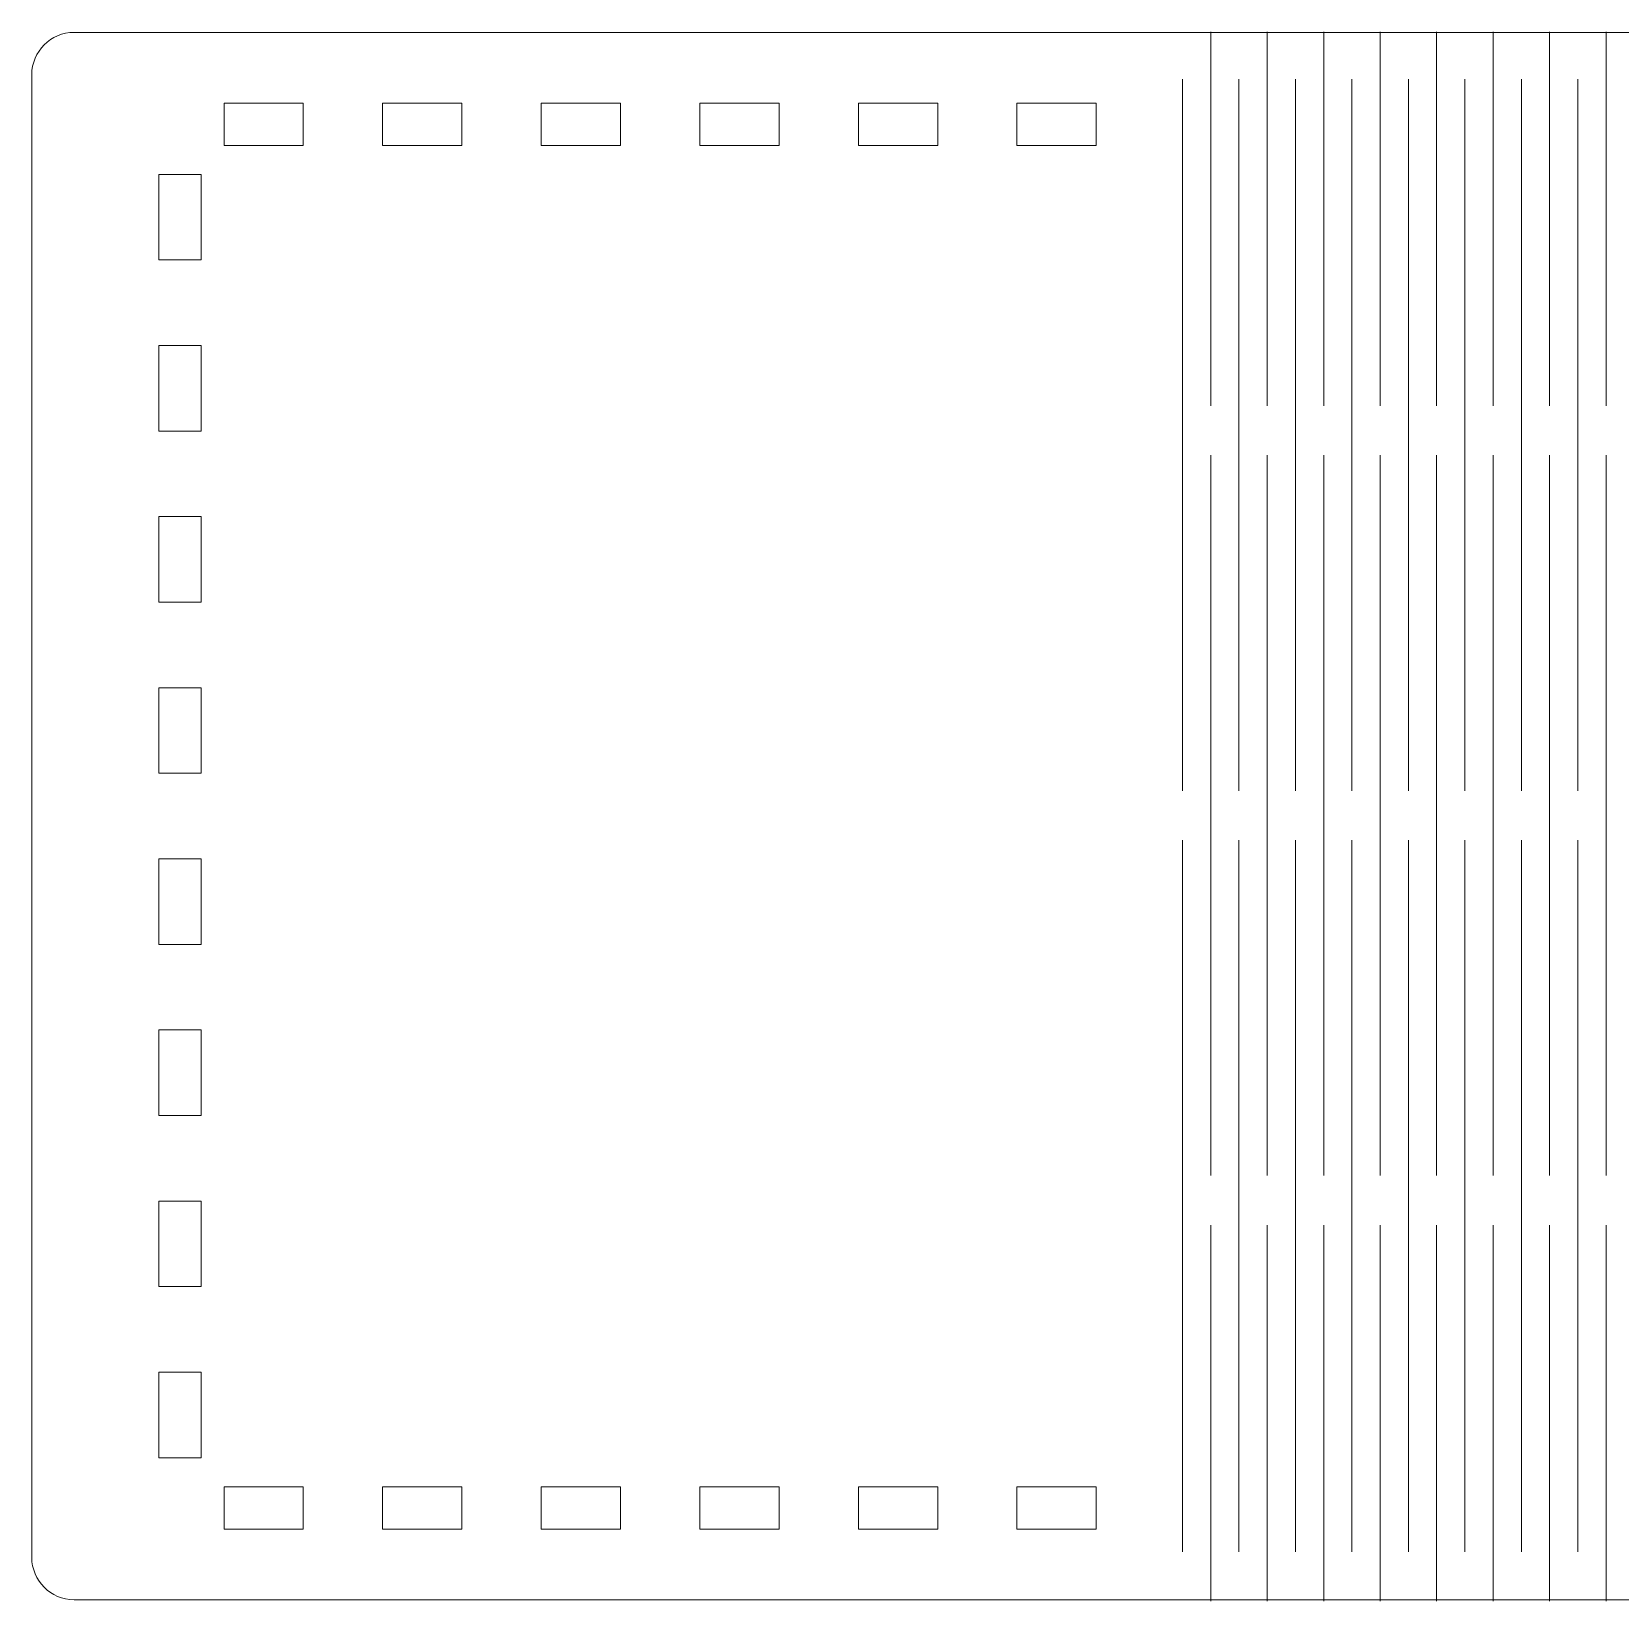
# Model space of a CAD drawing. Header units: millimetres. Extents: x -295 to 213, y -77 to 90.
# Drawn here: x -295.2 to -182.7, y -30 to 81.1 of the extents above; entities that cross this region are included whole.
import ezdxf

# ---------------------------------------------------------------- set-up
doc = ezdxf.new("R2010")
doc.units = ezdxf.units.MM
doc.header["$MEASUREMENT"] = 0
doc.layers.add('Layer 1', color=7, linetype='Continuous')

msp = doc.modelspace()

# ---------------------------------------------------------------- linework, layer by layer
at = {"layer": 'Layer 1', "color": 240, "lineweight": 9}
for points, knots in [([(-100.2341, 78.0648), (-100.2341, 79.717), (-101.5818, 81.0648), (-103.2341, 81.0648), (-103.2341, 81.0648), (-166.2274, 81.0648), (-229.2211, 81.0648), (-292.2147, 81.0648), (-292.2147, 81.0648), (-293.867, 81.0648), (-295.2144, 79.7171), (-295.2144, 78.0648)], [0, 0, 0, 0, 0.25, 0.25, 0.25, 0.25, 0.5, 0.5, 0.5, 0.5, 1, 1, 1, 1]), ([(-275.9836, 76.0648), (-275.9836, 76.0648), (-275.9836, 73.0648), (-275.9836, 73.0648), (-275.9836, 73.0648), (-275.9836, 73.0648), (-281.599, 73.0648), (-281.599, 73.0648), (-281.599, 73.0648), (-281.599, 73.0648), (-281.599, 76.0648), (-281.599, 76.0648), (-281.599, 76.0648), (-281.599, 76.0648), (-275.9836, 76.0648), (-275.9836, 76.0648)], [0, 0, 0, 0, 0.2, 0.2, 0.2, 0.2, 0.4, 0.4, 0.4, 0.4, 0.6, 0.6, 0.6, 0.6, 1, 1, 1, 1]), ([(-264.7531, 76.0648), (-264.7531, 76.0648), (-264.7531, 73.0648), (-264.7531, 73.0648), (-264.7531, 73.0648), (-264.7531, 73.0648), (-270.3684, 73.0648), (-270.3684, 73.0648), (-270.3684, 73.0648), (-270.3684, 73.0648), (-270.3684, 76.0648), (-270.3684, 76.0648), (-270.3684, 76.0648), (-270.3684, 76.0648), (-264.7531, 76.0648), (-264.7531, 76.0648)], [0, 0, 0, 0, 0.2, 0.2, 0.2, 0.2, 0.4, 0.4, 0.4, 0.4, 0.6, 0.6, 0.6, 0.6, 1, 1, 1, 1]), ([(-253.5221, 76.0648), (-253.5221, 76.0648), (-253.5221, 73.0648), (-253.5221, 73.0648), (-253.5221, 73.0648), (-253.5221, 73.0648), (-259.1375, 73.0648), (-259.1375, 73.0648), (-259.1375, 73.0648), (-259.1375, 73.0648), (-259.1375, 76.0648), (-259.1375, 76.0648), (-259.1375, 76.0648), (-259.1375, 76.0648), (-253.5221, 76.0648), (-253.5221, 76.0648)], [0, 0, 0, 0, 0.2, 0.2, 0.2, 0.2, 0.4, 0.4, 0.4, 0.4, 0.6, 0.6, 0.6, 0.6, 1, 1, 1, 1]), ([(-242.2913, 76.0648), (-242.2913, 76.0648), (-242.2913, 73.0648), (-242.2913, 73.0648), (-242.2913, 73.0648), (-242.2913, 73.0648), (-247.9069, 73.0648), (-247.9069, 73.0648), (-247.9069, 73.0648), (-247.9069, 73.0648), (-247.9069, 76.0648), (-247.9069, 76.0648), (-247.9069, 76.0648), (-247.9069, 76.0648), (-242.2913, 76.0648), (-242.2913, 76.0648)], [0, 0, 0, 0, 0.2, 0.2, 0.2, 0.2, 0.4, 0.4, 0.4, 0.4, 0.6, 0.6, 0.6, 0.6, 1, 1, 1, 1]), ([(-231.0608, 76.0648), (-231.0608, 76.0648), (-231.0608, 73.0648), (-231.0608, 73.0648), (-231.0608, 73.0648), (-231.0608, 73.0648), (-236.6759, 73.0648), (-236.6759, 73.0648), (-236.6759, 73.0648), (-236.6759, 73.0648), (-236.6759, 76.0648), (-236.6759, 76.0648), (-236.6759, 76.0648), (-236.6759, 76.0648), (-231.0608, 76.0648), (-231.0608, 76.0648)], [0, 0, 0, 0, 0.2, 0.2, 0.2, 0.2, 0.4, 0.4, 0.4, 0.4, 0.6, 0.6, 0.6, 0.6, 1, 1, 1, 1]), ([(-219.8299, 76.0648), (-219.8299, 76.0648), (-219.8299, 73.0648), (-219.8299, 73.0648), (-219.8299, 73.0648), (-219.8299, 73.0648), (-225.4455, 73.0648), (-225.4455, 73.0648), (-225.4455, 73.0648), (-225.4455, 73.0648), (-225.4455, 76.0648), (-225.4455, 76.0648), (-225.4455, 76.0648), (-225.4455, 76.0648), (-219.8299, 76.0648), (-219.8299, 76.0648)], [0, 0, 0, 0, 0.2, 0.2, 0.2, 0.2, 0.4, 0.4, 0.4, 0.4, 0.6, 0.6, 0.6, 0.6, 1, 1, 1, 1]), ([(-286.2144, 71.006), (-286.2144, 71.006), (-283.2146, 71.006), (-283.2146, 71.006), (-283.2146, 71.006), (-283.2146, 71.006), (-283.2146, 64.9472), (-283.2146, 64.9472), (-283.2146, 64.9472), (-283.2146, 64.9472), (-286.2144, 64.9472), (-286.2144, 64.9472), (-286.2144, 64.9472), (-286.2144, 64.9472), (-286.2144, 71.006), (-286.2144, 71.006)], [0, 0, 0, 0, 0.2, 0.2, 0.2, 0.2, 0.4, 0.4, 0.4, 0.4, 0.6, 0.6, 0.6, 0.6, 1, 1, 1, 1]), ([(-286.2144, 58.8883), (-286.2144, 58.8883), (-283.2146, 58.8883), (-283.2146, 58.8883), (-283.2146, 58.8883), (-283.2146, 58.8883), (-283.2146, 52.8295), (-283.2146, 52.8295), (-283.2146, 52.8295), (-283.2146, 52.8295), (-286.2144, 52.8295), (-286.2144, 52.8295), (-286.2144, 52.8295), (-286.2144, 52.8295), (-286.2144, 58.8883), (-286.2144, 58.8883)], [0, 0, 0, 0, 0.2, 0.2, 0.2, 0.2, 0.4, 0.4, 0.4, 0.4, 0.6, 0.6, 0.6, 0.6, 1, 1, 1, 1]), ([(-286.2144, 46.7707), (-286.2144, 46.7707), (-283.2146, 46.7707), (-283.2146, 46.7707), (-283.2146, 46.7707), (-283.2146, 46.7707), (-283.2146, 40.7119), (-283.2146, 40.7119), (-283.2146, 40.7119), (-283.2146, 40.7119), (-286.2144, 40.7119), (-286.2144, 40.7119), (-286.2144, 40.7119), (-286.2144, 40.7119), (-286.2144, 46.7707), (-286.2144, 46.7707)], [0, 0, 0, 0, 0.2, 0.2, 0.2, 0.2, 0.4, 0.4, 0.4, 0.4, 0.6, 0.6, 0.6, 0.6, 1, 1, 1, 1]), ([(-286.2144, 34.653), (-286.2144, 34.653), (-283.2146, 34.653), (-283.2146, 34.653), (-283.2146, 34.653), (-283.2146, 34.653), (-283.2146, 28.5942), (-283.2146, 28.5942), (-283.2146, 28.5942), (-283.2146, 28.5942), (-286.2144, 28.5942), (-286.2144, 28.5942), (-286.2144, 28.5942), (-286.2144, 28.5942), (-286.2144, 34.653), (-286.2144, 34.653)], [0, 0, 0, 0, 0.2, 0.2, 0.2, 0.2, 0.4, 0.4, 0.4, 0.4, 0.6, 0.6, 0.6, 0.6, 1, 1, 1, 1]), ([(-286.2144, 22.5354), (-286.2144, 22.5354), (-283.2146, 22.5354), (-283.2146, 22.5354), (-283.2146, 22.5354), (-283.2146, 22.5354), (-283.2146, 16.4766), (-283.2146, 16.4766), (-283.2146, 16.4766), (-283.2146, 16.4766), (-286.2144, 16.4766), (-286.2144, 16.4766), (-286.2144, 16.4766), (-286.2144, 16.4766), (-286.2144, 22.5354), (-286.2144, 22.5354)], [0, 0, 0, 0, 0.2, 0.2, 0.2, 0.2, 0.4, 0.4, 0.4, 0.4, 0.6, 0.6, 0.6, 0.6, 1, 1, 1, 1]), ([(-286.2144, 10.4177), (-286.2144, 10.4177), (-283.2146, 10.4177), (-283.2146, 10.4177), (-283.2146, 10.4177), (-283.2146, 10.4177), (-283.2146, 4.3589), (-283.2146, 4.3589), (-283.2146, 4.3589), (-283.2146, 4.3589), (-286.2144, 4.3589), (-286.2144, 4.3589), (-286.2144, 4.3589), (-286.2144, 4.3589), (-286.2144, 10.4177), (-286.2144, 10.4177)], [0, 0, 0, 0, 0.2, 0.2, 0.2, 0.2, 0.4, 0.4, 0.4, 0.4, 0.6, 0.6, 0.6, 0.6, 1, 1, 1, 1]), ([(-286.2144, -1.6999), (-286.2144, -1.6999), (-283.2146, -1.6999), (-283.2146, -1.6999), (-283.2146, -1.6999), (-283.2146, -1.6999), (-283.2146, -7.7586), (-283.2146, -7.7586), (-283.2146, -7.7586), (-283.2146, -7.7586), (-286.2144, -7.7586), (-286.2144, -7.7586), (-286.2144, -7.7586), (-286.2144, -7.7586), (-286.2144, -1.6999), (-286.2144, -1.6999)], [0, 0, 0, 0, 0.2, 0.2, 0.2, 0.2, 0.4, 0.4, 0.4, 0.4, 0.6, 0.6, 0.6, 0.6, 1, 1, 1, 1]), ([(-286.2144, -13.8175), (-286.2144, -13.8175), (-283.2146, -13.8175), (-283.2146, -13.8175), (-283.2146, -13.8175), (-283.2146, -13.8175), (-283.2146, -19.8763), (-283.2146, -19.8763), (-283.2146, -19.8763), (-283.2146, -19.8763), (-286.2144, -19.8763), (-286.2144, -19.8763), (-286.2144, -19.8763), (-286.2144, -19.8763), (-286.2144, -13.8175), (-286.2144, -13.8175)], [0, 0, 0, 0, 0.2, 0.2, 0.2, 0.2, 0.4, 0.4, 0.4, 0.4, 0.6, 0.6, 0.6, 0.6, 1, 1, 1, 1]), ([(-281.599, -24.935), (-281.599, -24.935), (-281.599, -21.9351), (-281.599, -21.9351), (-281.599, -21.9351), (-281.599, -21.9351), (-275.9836, -21.9351), (-275.9836, -21.9351), (-275.9836, -21.9351), (-275.9836, -21.9351), (-275.9836, -24.935), (-275.9836, -24.935), (-275.9836, -24.935), (-275.9836, -24.935), (-281.599, -24.935), (-281.599, -24.935)], [0, 0, 0, 0, 0.2, 0.2, 0.2, 0.2, 0.4, 0.4, 0.4, 0.4, 0.6, 0.6, 0.6, 0.6, 1, 1, 1, 1]), ([(-270.3684, -24.935), (-270.3684, -24.935), (-270.3684, -21.9351), (-270.3684, -21.9351), (-270.3684, -21.9351), (-270.3684, -21.9351), (-264.7531, -21.9351), (-264.7531, -21.9351), (-264.7531, -21.9351), (-264.7531, -21.9351), (-264.7531, -24.935), (-264.7531, -24.935), (-264.7531, -24.935), (-264.7531, -24.935), (-270.3684, -24.935), (-270.3684, -24.935)], [0, 0, 0, 0, 0.2, 0.2, 0.2, 0.2, 0.4, 0.4, 0.4, 0.4, 0.6, 0.6, 0.6, 0.6, 1, 1, 1, 1]), ([(-259.1375, -24.935), (-259.1375, -24.935), (-259.1375, -21.9351), (-259.1375, -21.9351), (-259.1375, -21.9351), (-259.1375, -21.9351), (-253.5221, -21.9351), (-253.5221, -21.9351), (-253.5221, -21.9351), (-253.5221, -21.9351), (-253.5221, -24.935), (-253.5221, -24.935), (-253.5221, -24.935), (-253.5221, -24.935), (-259.1375, -24.935), (-259.1375, -24.935)], [0, 0, 0, 0, 0.2, 0.2, 0.2, 0.2, 0.4, 0.4, 0.4, 0.4, 0.6, 0.6, 0.6, 0.6, 1, 1, 1, 1]), ([(-247.9069, -24.935), (-247.9069, -24.935), (-247.9069, -21.9351), (-247.9069, -21.9351), (-247.9069, -21.9351), (-247.9069, -21.9351), (-242.2913, -21.9351), (-242.2913, -21.9351), (-242.2913, -21.9351), (-242.2913, -21.9351), (-242.2913, -24.935), (-242.2913, -24.935), (-242.2913, -24.935), (-242.2913, -24.935), (-247.9069, -24.935), (-247.9069, -24.935)], [0, 0, 0, 0, 0.2, 0.2, 0.2, 0.2, 0.4, 0.4, 0.4, 0.4, 0.6, 0.6, 0.6, 0.6, 1, 1, 1, 1]), ([(-236.6759, -24.935), (-236.6759, -24.935), (-236.6759, -21.9351), (-236.6759, -21.9351), (-236.6759, -21.9351), (-236.6759, -21.9351), (-231.0608, -21.9351), (-231.0608, -21.9351), (-231.0608, -21.9351), (-231.0608, -21.9351), (-231.0608, -24.935), (-231.0608, -24.935), (-231.0608, -24.935), (-231.0608, -24.935), (-236.6759, -24.935), (-236.6759, -24.935)], [0, 0, 0, 0, 0.2, 0.2, 0.2, 0.2, 0.4, 0.4, 0.4, 0.4, 0.6, 0.6, 0.6, 0.6, 1, 1, 1, 1]), ([(-225.4455, -24.935), (-225.4455, -24.935), (-225.4455, -21.9351), (-225.4455, -21.9351), (-225.4455, -21.9351), (-225.4455, -21.9351), (-219.8299, -21.9351), (-219.8299, -21.9351), (-219.8299, -21.9351), (-219.8299, -21.9351), (-219.8299, -24.935), (-219.8299, -24.935), (-219.8299, -24.935), (-219.8299, -24.935), (-225.4455, -24.935), (-225.4455, -24.935)], [0, 0, 0, 0, 0.2, 0.2, 0.2, 0.2, 0.4, 0.4, 0.4, 0.4, 0.6, 0.6, 0.6, 0.6, 1, 1, 1, 1]), ([(-295.2144, -26.935), (-295.2144, -28.5873), (-293.867, -29.935), (-292.2147, -29.935), (-292.2147, -29.935), (-229.2211, -29.935), (-166.2274, -29.935), (-103.2341, -29.935), (-103.2341, -29.935), (-101.5818, -29.935), (-100.2341, -28.5872), (-100.2341, -26.935)], [0, 0, 0, 0, 0.25, 0.25, 0.25, 0.25, 0.5, 0.5, 0.5, 0.5, 1, 1, 1, 1])]:
    msp.add_open_spline(points, degree=3, knots=knots, dxfattribs=at)
for points in [[(-211.7242, 81.1098), (-211.7242, 81.1098), (-211.7242, 54.6148), (-211.7242, 54.6148)], [(-207.7242, 81.1098), (-207.7242, 81.1098), (-207.7242, 54.6148), (-207.7242, 54.6148)], [(-203.7243, 81.1098), (-203.7243, 81.1098), (-203.7243, 54.6148), (-203.7243, 54.6148)], [(-199.7244, 81.1098), (-199.7244, 81.1098), (-199.7244, 54.6148), (-199.7244, 54.6148)], [(-195.7244, 81.1098), (-195.7244, 81.1098), (-195.7244, 54.6148), (-195.7244, 54.6148)], [(-191.7242, 81.1098), (-191.7242, 81.1098), (-191.7242, 54.6148), (-191.7242, 54.6148)], [(-187.7242, 81.1098), (-187.7242, 81.1098), (-187.7242, 54.6148), (-187.7242, 54.6148)], [(-183.7242, 81.1098), (-183.7242, 81.1098), (-183.7242, 54.6148), (-183.7242, 54.6148)], [(-295.2144, 78.0648), (-295.2144, 78.0648), (-295.2144, -26.935), (-295.2144, -26.935)], [(-213.7242, 27.3548), (-213.7242, 27.3548), (-213.7242, 77.7597), (-213.7242, 77.7597)], [(-209.7242, 27.3548), (-209.7242, 27.3548), (-209.7242, 77.7597), (-209.7242, 77.7597)], [(-205.7243, 27.3548), (-205.7243, 27.3548), (-205.7243, 77.7597), (-205.7243, 77.7597)], [(-201.7244, 27.3548), (-201.7244, 27.3548), (-201.7244, 77.7597), (-201.7244, 77.7597)], [(-197.7244, 27.3548), (-197.7244, 27.3548), (-197.7244, 77.7597), (-197.7244, 77.7597)], [(-193.7244, 27.3548), (-193.7244, 27.3548), (-193.7244, 77.7597), (-193.7244, 77.7597)], [(-189.7242, 27.3548), (-189.7242, 27.3548), (-189.7242, 77.7597), (-189.7242, 77.7597)], [(-185.7242, 27.3548), (-185.7242, 27.3548), (-185.7242, 77.7597), (-185.7242, 77.7597)], [(-211.7242, 0.0998), (-211.7242, 0.0998), (-211.7242, 51.1148), (-211.7242, 51.1148)], [(-207.7242, 0.0998), (-207.7242, 0.0998), (-207.7242, 51.1148), (-207.7242, 51.1148)], [(-203.7243, 0.0998), (-203.7243, 0.0998), (-203.7243, 51.1148), (-203.7243, 51.1148)], [(-199.7244, 0.0998), (-199.7244, 0.0998), (-199.7244, 51.1148), (-199.7244, 51.1148)], [(-195.7244, 0.0998), (-195.7244, 0.0998), (-195.7244, 51.1148), (-195.7244, 51.1148)], [(-191.7242, 0.0998), (-191.7242, 0.0998), (-191.7242, 51.1148), (-191.7242, 51.1148)], [(-187.7242, 0.0998), (-187.7242, 0.0998), (-187.7242, 51.1148), (-187.7242, 51.1148)], [(-183.7242, 0.0998), (-183.7242, 0.0998), (-183.7242, 51.1148), (-183.7242, 51.1148)], [(-213.7242, -26.54), (-213.7242, -26.54), (-213.7242, 23.8548), (-213.7242, 23.8548)], [(-209.7242, -26.54), (-209.7242, -26.54), (-209.7242, 23.8548), (-209.7242, 23.8548)], [(-205.7243, -26.54), (-205.7243, -26.54), (-205.7243, 23.8548), (-205.7243, 23.8548)], [(-201.7244, -26.54), (-201.7244, -26.54), (-201.7244, 23.8548), (-201.7244, 23.8548)], [(-197.7244, -26.54), (-197.7244, -26.54), (-197.7244, 23.8548), (-197.7244, 23.8548)], [(-193.7244, -26.54), (-193.7244, -26.54), (-193.7244, 23.8548), (-193.7244, 23.8548)], [(-189.7242, -26.54), (-189.7242, -26.54), (-189.7242, 23.8548), (-189.7242, 23.8548)], [(-185.7242, -26.54), (-185.7242, -26.54), (-185.7242, 23.8548), (-185.7242, 23.8548)], [(-211.7242, -3.4002), (-211.7242, -3.4002), (-211.7242, -30.04), (-211.7242, -30.04)], [(-207.7242, -3.4002), (-207.7242, -3.4002), (-207.7242, -30.04), (-207.7242, -30.04)], [(-203.7243, -3.4002), (-203.7243, -3.4002), (-203.7243, -30.04), (-203.7243, -30.04)], [(-199.7244, -3.4002), (-199.7244, -3.4002), (-199.7244, -30.04), (-199.7244, -30.04)], [(-195.7244, -3.4002), (-195.7244, -3.4002), (-195.7244, -30.04), (-195.7244, -30.04)], [(-191.7242, -3.4002), (-191.7242, -3.4002), (-191.7242, -30.04), (-191.7242, -30.04)], [(-187.7242, -3.4002), (-187.7242, -3.4002), (-187.7242, -30.04), (-187.7242, -30.04)], [(-183.7242, -3.4002), (-183.7242, -3.4002), (-183.7242, -30.04), (-183.7242, -30.04)]]:
    msp.add_open_spline(points, degree=3, dxfattribs=at)

doc.saveas('drawing.dxf')
